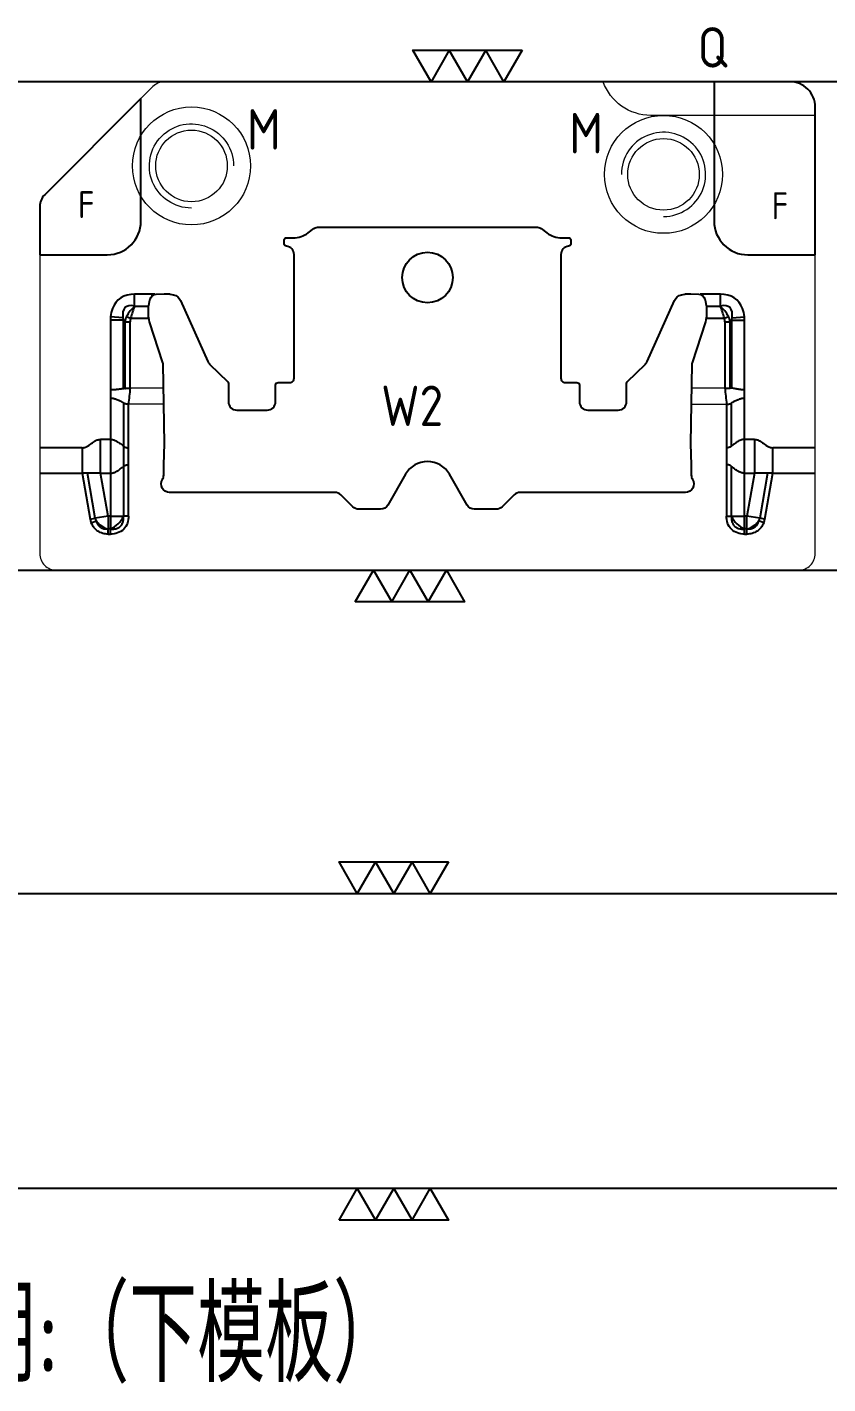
# Model space of a CAD drawing. Header units: millimetres. Extents: x 88508 to 142116, y -5268 to 20283.
# Drawn here: x 102758.4 to 102853.4, y 1763.9 to 1924.9 of the extents above; entities that cross this region are included whole.
import ezdxf
from ezdxf.enums import TextEntityAlignment as Align

# ---------------------------------------------------------------- set-up
doc = ezdxf.new("R2010")
doc.units = ezdxf.units.MM
doc.linetypes.add('$TD_AUDIT_GENERATED_(575F8F)', pattern=[0])
doc.linetypes.add('HIDDEN', pattern=[0])
for name, color, linetype in [('DIE_P', 2, 'Continuous'), ('DIE_P_O', 1, '$TD_AUDIT_GENERATED_(575F8F)'), ('DIM', 4, 'Continuous'), ('PRESS', 3, 'Continuous'), ('TEXT', 4, 'Continuous')]:
    doc.layers.add(name, color=color, linetype=linetype)
doc.styles.add('gbenor', font='gbenor.shx', dxfattribs={"bigfont": 'gbcbig.shx'})
doc.styles.get("Standard").update_dxf_attribs({"font": 'txt.shx', "width": 0.85, "bigfont": 'ctxt.shx'})
doc.dimstyles.new('T-2-WX', dxfattribs={"dimtxt": 2, "dimasz": 2, "dimexe": 0.5, "dimexo": 0.5, "dimgap": 0.5, "dimtad": 1, "dimtxsty": 'Standard', "dimblk": 'OPEN30', "dimcen": 0, "dimazin": 3, "dimtfac": 1, "dimtmove": 0, "dimatfit": 3, "dimldrblk": 'OPEN30', "dimlwd": -1, "dimlwe": -1})

# ---------------------------------------------------------------- blocks, each defined once
blk = doc.blocks.new('*D9853')
at = {"layer": 'Defpoints', "color": 0}
for p in [(102653.87, 1918.46), (102949.87, 1860.46), (102954.87, 1860.46)]:
    blk.add_point(p, dxfattribs=at)
at = {"layer": 'DIM', "color": 0}
blk.add_line((102950.37, 1860.46), (102958.12, 1860.46), dxfattribs=at)
at = {"layer": 'DIM', "color": 0, "insert": (102956.74, 1861.96), "char_height": 2, "attachment_point": 5}
blk.add_mtext('58', dxfattribs=at)
blk = doc.blocks.new('_Open30')
blk = doc.blocks.new('*D9856')
at = {"layer": 'Defpoints', "color": 0}
for p in [(102653.87, 1918.46), (102949.87, 1860.46), (102949.87, 1855.46)]:
    blk.add_point(p, dxfattribs=at)
at = {"layer": 'DIM', "color": 0}
blk.add_line((102949.87, 1859.96), (102949.87, 1850.59), dxfattribs=at)
at = {"layer": 'DIM', "color": 0, "insert": (102948.37, 1852.78), "char_height": 2, "attachment_point": 5, "rotation": 90}
blk.add_mtext('296', dxfattribs=at)

msp = doc.modelspace()

# ---------------------------------------------------------------- linework, layer by layer
at = {"layer": 'DIE_P', "linetype": 'Continuous', "lineweight": 25}
for p, q in [((102772.867, 1893.24), (102771.104, 1893.24)), ((102771.104, 1891.826), (102771.104, 1893.24)), ((102772.867, 1893.24), (102771.104, 1893.24)), ((102771.104, 1891.826), (102771.104, 1893.24)), ((102773.196, 1893.24), (102772.867, 1893.24)), ((102773.196, 1893.24), (102772.867, 1893.24)), ((102773.196, 1893.038), (102773.196, 1893.24)), ((102773.196, 1893.038), (102773.196, 1893.24)), ((102838.867, 1893.24), (102838.538, 1893.24)), ((102838.538, 1893.038), (102838.538, 1893.24)), ((102838.867, 1893.24), (102838.538, 1893.24)), ((102838.538, 1893.038), (102838.538, 1893.24)), ((102840.629, 1893.24), (102838.867, 1893.24)), ((102840.629, 1893.24), (102838.867, 1893.24)), ((102840.629, 1891.826), (102840.629, 1893.24)), ((102840.629, 1891.826), (102840.629, 1893.24)), ((102771.104, 1891.826), (102772.79, 1891.826)), ((102771.13, 1891.795), (102771.104, 1891.826)), ((102771.104, 1891.826), (102772.79, 1891.826)), ((102771.13, 1891.795), (102771.104, 1891.826)), ((102772.786, 1891.795), (102771.13, 1891.795)), ((102772.786, 1891.795), (102771.13, 1891.795)), ((102838.944, 1891.826), (102840.629, 1891.826)), ((102838.944, 1891.826), (102840.629, 1891.826)), ((102840.604, 1891.795), (102838.947, 1891.795)), ((102840.604, 1891.795), (102838.947, 1891.795)), ((102840.629, 1891.826), (102840.604, 1891.795)), ((102840.629, 1891.826), (102840.604, 1891.795)), ((102768.256, 1890.154), (102768.256, 1881.873)), ((102769.788, 1890.154), (102768.256, 1890.154)), ((102768.256, 1890.154), (102768.256, 1881.873)), ((102769.788, 1890.154), (102768.256, 1890.154)), ((102769.738, 1890.416), (102768.272, 1890.54)), ((102769.738, 1890.416), (102768.272, 1890.54)), ((102769.788, 1882.017), (102769.788, 1890.154)), ((102769.788, 1890.154), (102769.957, 1889.952)), ((102769.788, 1882.017), (102769.788, 1890.154)), ((102769.788, 1890.154), (102769.957, 1889.952)), ((102769.957, 1889.952), (102769.957, 1882.045)), ((102769.957, 1889.952), (102770.57, 1889.952)), ((102769.957, 1889.952), (102769.957, 1882.045)), ((102769.957, 1889.952), (102770.57, 1889.952)), ((102770.16, 1890.577), (102770.647, 1890.381)), ((102770.16, 1890.577), (102770.647, 1890.381)), ((102770.57, 1882.085), (102770.57, 1889.952)), ((102770.57, 1882.085), (102770.57, 1889.952)), ((102770.647, 1890.381), (102772.794, 1890.381)), ((102770.647, 1890.381), (102772.794, 1890.381)), ((102838.94, 1890.381), (102841.087, 1890.381)), ((102838.94, 1890.381), (102841.087, 1890.381)), ((102841.087, 1890.381), (102841.573, 1890.577)), ((102841.087, 1890.381), (102841.573, 1890.577)), ((102841.163, 1889.952), (102841.776, 1889.952)), ((102841.163, 1889.952), (102841.163, 1882.085)), ((102841.163, 1889.952), (102841.776, 1889.952)), ((102841.163, 1889.952), (102841.163, 1882.085)), ((102841.776, 1889.952), (102841.945, 1890.154)), ((102841.776, 1889.952), (102841.945, 1890.154)), ((102841.776, 1882.085), (102841.776, 1889.952)), ((102841.776, 1882.085), (102841.776, 1889.952)), ((102841.945, 1890.154), (102843.478, 1890.154)), ((102841.945, 1890.154), (102841.945, 1882.075)), ((102841.945, 1890.154), (102843.478, 1890.154)), ((102841.945, 1890.154), (102841.945, 1882.075)), ((102841.995, 1890.416), (102843.462, 1890.54)), ((102841.995, 1890.416), (102843.462, 1890.54)), ((102843.478, 1881.873), (102843.478, 1890.154)), ((102843.478, 1881.873), (102843.478, 1890.154)), ((102768.256, 1881.873), (102768.256, 1880.873)), ((102768.256, 1881.873), (102768.256, 1880.873)), ((102769.957, 1882.045), (102769.788, 1882.017)), ((102769.957, 1882.045), (102769.788, 1882.017)), ((102841.945, 1882.075), (102841.776, 1882.085)), ((102841.945, 1882.075), (102841.776, 1882.085)), ((102843.478, 1880.873), (102843.478, 1881.873)), ((102843.478, 1880.873), (102843.478, 1881.873)), ((102768.256, 1880.873), (102768.256, 1876.001)), ((102768.256, 1880.873), (102768.256, 1876.001)), ((102769.788, 1880.327), (102769.788, 1875.216)), ((102769.788, 1880.327), (102769.788, 1875.216)), ((102770.401, 1875.001), (102770.401, 1880.173)), ((102770.401, 1875.001), (102770.401, 1880.173)), ((102841.333, 1880.173), (102841.333, 1875.001)), ((102841.333, 1880.173), (102841.333, 1875.001)), ((102841.946, 1875.216), (102841.946, 1880.327)), ((102841.946, 1875.216), (102841.946, 1880.327)), ((102843.478, 1876.001), (102843.478, 1880.873)), ((102843.478, 1876.001), (102843.478, 1880.873)), ((102764.887, 1875.001), (102759.867, 1875.001)), ((102764.887, 1875.001), (102760.867, 1875.001)), ((102767.065, 1871.991), (102767.065, 1876.001)), ((102768.256, 1876.001), (102767.065, 1876.001)), ((102767.065, 1871.991), (102767.065, 1876.001)), ((102768.256, 1876.001), (102767.065, 1876.001)), ((102768.256, 1876.001), (102768.256, 1871.991)), ((102768.256, 1876.001), (102768.256, 1871.991)), ((102769.788, 1875.216), (102769.788, 1872.776)), ((102769.788, 1875.216), (102769.788, 1872.776)), ((102770.401, 1872.991), (102770.401, 1875.001)), ((102770.401, 1872.991), (102770.401, 1875.001)), ((102841.333, 1875.001), (102841.333, 1872.991)), ((102841.333, 1875.001), (102841.333, 1872.991)), ((102844.668, 1876.001), (102843.478, 1876.001)), ((102843.478, 1871.991), (102843.478, 1876.001)), ((102844.668, 1876.001), (102843.478, 1876.001)), ((102843.478, 1871.991), (102843.478, 1876.001)), ((102844.668, 1876.001), (102844.668, 1871.991)), ((102844.668, 1876.001), (102844.668, 1871.991)), ((102851.867, 1875.001), (102846.846, 1875.001)), ((102759.867, 1871.991), (102764.887, 1871.991)), ((102760.867, 1871.991), (102764.887, 1871.991)), ((102764.887, 1871.991), (102765.85, 1866.53)), ((102764.887, 1871.991), (102765.85, 1866.53)), ((102766.454, 1866.636), (102765.512, 1871.979)), ((102766.454, 1866.636), (102765.512, 1871.979)), ((102767.962, 1866.902), (102767.065, 1871.991)), ((102767.065, 1871.991), (102768.256, 1871.991)), ((102767.962, 1866.902), (102767.065, 1871.991)), ((102767.065, 1871.991), (102768.256, 1871.991)), ((102768.256, 1871.991), (102768.256, 1866.902)), ((102768.256, 1871.991), (102768.256, 1866.902)), ((102769.788, 1872.776), (102769.788, 1866.902)), ((102769.788, 1872.776), (102769.788, 1866.902)), ((102770.401, 1866.902), (102770.401, 1872.991)), ((102770.401, 1866.902), (102770.401, 1872.991)), ((102841.333, 1872.991), (102841.333, 1866.902)), ((102841.333, 1872.991), (102841.333, 1866.902)), ((102841.946, 1866.902), (102841.946, 1872.776)), ((102841.946, 1866.902), (102841.946, 1872.776)), ((102843.478, 1871.991), (102844.668, 1871.991)), ((102843.478, 1866.902), (102843.478, 1871.991)), ((102843.478, 1871.991), (102844.668, 1871.991)), ((102843.478, 1866.902), (102843.478, 1871.991)), ((102844.668, 1871.991), (102843.771, 1866.902)), ((102844.668, 1871.991), (102843.771, 1866.902)), ((102846.222, 1871.979), (102845.28, 1866.636)), ((102846.222, 1871.979), (102845.28, 1866.636)), ((102845.883, 1866.53), (102846.846, 1871.991)), ((102845.883, 1866.53), (102846.846, 1871.991)), ((102846.846, 1871.991), (102851.867, 1871.991)), ((102765.85, 1866.53), (102766.454, 1866.636)), ((102765.85, 1866.53), (102766.454, 1866.636)), ((102767.962, 1866.902), (102766.454, 1866.636)), ((102767.962, 1866.902), (102766.454, 1866.636)), ((102768.256, 1866.902), (102767.962, 1866.902)), ((102767.962, 1866.902), (102767.962, 1865.37)), ((102768.256, 1866.902), (102767.962, 1866.902)), ((102767.962, 1866.902), (102767.962, 1865.37)), ((102768.256, 1866.902), (102769.788, 1866.902)), ((102768.256, 1866.902), (102768.256, 1865.37)), ((102768.256, 1866.902), (102769.788, 1866.902)), ((102768.256, 1866.902), (102768.256, 1865.37)), ((102770.401, 1866.902), (102769.788, 1866.902)), ((102770.401, 1866.902), (102769.788, 1866.902)), ((102770.401, 1866.902), (102769.788, 1866.902)), ((102770.401, 1866.902), (102769.788, 1866.902)), ((102770.401, 1866.902), (102770.401, 1866.902)), ((102770.401, 1866.902), (102770.401, 1866.902)), ((102841.333, 1866.902), (102841.946, 1866.902)), ((102841.333, 1866.902), (102841.333, 1866.902)), ((102841.333, 1866.902), (102841.946, 1866.902)), ((102841.333, 1866.902), (102841.946, 1866.902)), ((102841.333, 1866.902), (102841.333, 1866.902)), ((102841.333, 1866.902), (102841.946, 1866.902)), ((102841.946, 1866.902), (102843.478, 1866.902)), ((102841.946, 1866.902), (102843.478, 1866.902)), ((102843.771, 1866.902), (102843.478, 1866.902)), ((102843.478, 1865.37), (102843.478, 1866.902)), ((102843.771, 1866.902), (102843.478, 1866.902)), ((102843.478, 1865.37), (102843.478, 1866.902)), ((102845.28, 1866.636), (102843.771, 1866.902)), ((102843.771, 1865.37), (102843.771, 1866.902)), ((102845.28, 1866.636), (102843.771, 1866.902)), ((102843.771, 1865.37), (102843.771, 1866.902)), ((102845.883, 1866.53), (102845.28, 1866.636)), ((102845.883, 1866.53), (102845.28, 1866.636)), ((102765.978, 1866.089), (102766.545, 1866.321)), ((102765.978, 1866.089), (102766.545, 1866.321)), ((102768.256, 1865.37), (102767.962, 1865.37)), ((102767.962, 1864.757), (102767.962, 1865.37)), ((102767.962, 1864.757), (102767.962, 1865.37)), ((102768.256, 1865.37), (102767.962, 1865.37)), ((102767.962, 1864.757), (102767.962, 1865.37)), ((102767.962, 1864.757), (102767.962, 1865.37)), ((102768.256, 1864.757), (102768.256, 1865.37)), ((102768.256, 1864.757), (102768.256, 1865.37)), ((102768.256, 1864.757), (102768.256, 1865.37)), ((102768.256, 1864.757), (102768.256, 1865.37)), ((102843.477, 1864.757), (102843.477, 1865.37)), ((102843.477, 1864.757), (102843.477, 1865.37)), ((102843.771, 1865.37), (102843.478, 1865.37)), ((102843.478, 1864.757), (102843.478, 1865.37)), ((102843.478, 1864.757), (102843.478, 1865.37)), ((102843.771, 1865.37), (102843.478, 1865.37)), ((102843.771, 1864.757), (102843.771, 1865.37)), ((102843.771, 1864.757), (102843.771, 1865.37)), ((102843.772, 1864.757), (102843.772, 1865.37)), ((102843.772, 1864.757), (102843.772, 1865.37)), ((102845.756, 1866.089), (102845.189, 1866.321)), ((102845.756, 1866.089), (102845.189, 1866.321)), ((102767.962, 1864.757), (102768.256, 1864.757)), ((102767.962, 1864.757), (102768.256, 1864.757)), ((102768.256, 1864.757), (102768.256, 1864.757)), ((102768.256, 1864.757), (102768.256, 1864.757)), ((102843.477, 1864.757), (102843.478, 1864.757)), ((102843.477, 1864.757), (102843.478, 1864.757)), ((102843.478, 1864.757), (102843.771, 1864.757)), ((102843.478, 1864.757), (102843.771, 1864.757))]:
    msp.add_line(p, q, dxfattribs=at)
at = {"layer": 'DIE_P', "color": 1, "linetype": 'Continuous', "lineweight": 18, "ltscale": 10}
msp.add_lwpolyline([(102759.867, 1903.633), (102759.867, 1862.461, 0.4142136), (102761.867, 1860.461), (102849.867, 1860.461, 0.4142136), (102851.867, 1862.461), (102851.867, 1915.461, 0.4142136), (102848.867, 1918.461), (102774.695, 1918.461, 0.1989124), (102773.281, 1917.875), (102760.452, 1905.047, 0.1989124)], format="xyb", close=True, dxfattribs=at)
at = {"layer": 'DIE_P', "color": 7, "lineweight": 18}
msp.add_lwpolyline([(102826.709, 1918.461), (102848.867, 1918.461, -0.4142136), (102851.867, 1915.461), (102851.867, 1914.458), (102832.367, 1914.458, -0.318007)], format="xyb", close=True, dxfattribs=at)
at = {"layer": 'DIE_P', "color": 94, "linetype": 'Continuous'}
for points in [[(102851.867, 1897.91), (102851.867, 1915.461, 0.4142136), (102848.867, 1918.461), (102839.867, 1918.461), (102839.867, 1901.91, 0.4142136), (102843.867, 1897.91), (102851.867, 1897.91)], [(102759.867, 1897.91), (102767.867, 1897.91, 0.4142135), (102771.867, 1901.91), (102771.867, 1916.461), (102760.452, 1905.047, 0.1989124), (102759.867, 1903.633), (102759.867, 1897.91)]]:
    msp.add_lwpolyline(points, format="xyb", dxfattribs=at)
at = {"layer": 'DIE_P', "lineweight": 18}
for points in [[(102777.867, 1903.461, -2.4142136), (102782.867, 1908.461)], [(102833.867, 1902.461, 2.4142136), (102828.867, 1907.461)]]:
    msp.add_lwpolyline(points, format="xyb", dxfattribs=at)
at = {"layer": 'DIE_P', "color": 1}
msp.add_lwpolyline([(102824.897, 1879.471), (102828.485, 1879.471, 0.4142136), (102829.485, 1880.471), (102829.485, 1882.638, -0.2021422), (102829.576, 1882.852), (102831.714, 1884.938, 0.0944881), (102831.929, 1885.246), (102835.169, 1892.484, -0.234761), (102835.994, 1893.163), (102836.393, 1893.255, -0.0479446), (102836.583, 1893.28), (102837.006, 1893.295, -0.0220851), (102837.094, 1893.294), (102838.042, 1893.245, -0.3146638), (102838.765, 1892.681, -0.0658431), (102838.972, 1891.457, -0.0208931), (102838.983, 1890.825, -0.0728044), (102838.837, 1889.969), (102837.255, 1885.095, 0.07437), (102837.231, 1884.949), (102837.07, 1875.513, 0.0139664), (102837.071, 1875.457), (102837.167, 1872.991), (102837.167, 1871.765, 0.1395991), (102837.317, 1871.238, -0.5878017), (102836.467, 1869.711), (102816.858, 1869.711, 0.1989124), (102816.151, 1869.418), (102814.737, 1868.004, -0.1989124), (102814.03, 1867.711), (102811.444, 1867.711, -0.2679492), (102810.578, 1868.211), (102808.465, 1871.872, 0.5773503), (102803.269, 1871.872), (102801.155, 1868.211, -0.2679492), (102800.289, 1867.711), (102797.704, 1867.711, -0.1989124), (102796.996, 1868.004), (102795.582, 1869.418, 0.1989124), (102794.875, 1869.711), (102775.267, 1869.711, -0.5878017), (102774.417, 1871.238, 0.1395991), (102774.567, 1871.765), (102774.567, 1872.991), (102774.663, 1875.457, 0.0139664), (102774.663, 1875.513), (102774.503, 1884.949, 0.07437), (102774.478, 1885.095), (102772.896, 1889.969, -0.0728044), (102772.75, 1890.825, -0.0208931), (102772.762, 1891.457, -0.0658431), (102772.969, 1892.681, -0.3146638), (102773.691, 1893.245), (102774.639, 1893.294, -0.0220851), (102774.727, 1893.295), (102775.151, 1893.28, -0.0479446), (102775.34, 1893.255), (102775.739, 1893.163, -0.234761), (102776.564, 1892.484), (102779.805, 1885.246, 0.0944881), (102780.019, 1884.938), (102782.158, 1882.852, -0.2021422), (102782.248, 1882.638), (102782.248, 1880.471, 0.4142136), (102783.248, 1879.471), (102786.836, 1879.471, 0.4142136), (102787.836, 1880.471), (102787.836, 1882.453, -0.4154048), (102788.137, 1882.753), (102789.529, 1882.747, 0.4154048), (102790.031, 1883.247), (102790.031, 1897.933, 0.3862733), (102789.127, 1898.928, -0.3862733), (102788.856, 1899.226), (102788.856, 1899.633, -0.4146128), (102789.156, 1899.933), (102789.931, 1899.931, 0.1602172), (102791.713, 1900.515), (102792.396, 1901.017, -0.1598678), (102792.988, 1901.211), (102818.745, 1901.211, -0.1598678), (102819.338, 1901.017), (102820.021, 1900.515, 0.1602172), (102821.802, 1899.931), (102822.577, 1899.933, -0.4146128), (102822.878, 1899.633), (102822.878, 1899.226, -0.3862733), (102822.607, 1898.928, 0.3862733), (102821.703, 1897.933), (102821.703, 1883.247, 0.4154048), (102822.205, 1882.747), (102823.596, 1882.753, -0.4154048), (102823.897, 1882.453), (102823.897, 1880.471, 0.4142136)], format="xyb", close=True, dxfattribs=at)
at = {"layer": 'DIE_P', "linetype": 'Continuous', "lineweight": 25, "flags": 128}
for points in [[(102767.962, 1865.37), (102767.962, 1865.37), (102767.962, 1865.37), (102767.962, 1865.37), (102767.962, 1865.37), (102767.962, 1865.37), (102767.962, 1865.37), (102767.962, 1865.37), (102767.962, 1865.37)], [(102767.962, 1865.37), (102767.962, 1865.37), (102767.962, 1865.37), (102767.962, 1865.37), (102767.962, 1865.37), (102767.962, 1865.37), (102767.962, 1865.37), (102767.962, 1865.37), (102767.962, 1865.37)], [(102843.772, 1865.37), (102843.771, 1865.37), (102843.771, 1865.37), (102843.771, 1865.37), (102843.771, 1865.37), (102843.771, 1865.37), (102843.771, 1865.37), (102843.771, 1865.37), (102843.771, 1865.37)], [(102843.772, 1865.37), (102843.771, 1865.37), (102843.771, 1865.37), (102843.771, 1865.37), (102843.771, 1865.37), (102843.771, 1865.37), (102843.771, 1865.37), (102843.771, 1865.37), (102843.771, 1865.37)], [(102767.962, 1864.757), (102767.962, 1864.757), (102767.962, 1864.757), (102767.962, 1864.757), (102767.962, 1864.757), (102767.962, 1864.757), (102767.962, 1864.757), (102767.962, 1864.757), (102767.962, 1864.757)], [(102767.962, 1864.757), (102767.962, 1864.757), (102767.962, 1864.757), (102767.962, 1864.757), (102767.962, 1864.757), (102767.962, 1864.757), (102767.962, 1864.757), (102767.962, 1864.757), (102767.962, 1864.757)], [(102843.771, 1864.757), (102843.771, 1864.757), (102843.771, 1864.757), (102843.771, 1864.757), (102843.771, 1864.757), (102843.771, 1864.757), (102843.772, 1864.757), (102843.772, 1864.757), (102843.772, 1864.757)], [(102843.771, 1864.757), (102843.771, 1864.757), (102843.771, 1864.757), (102843.771, 1864.757), (102843.771, 1864.757), (102843.771, 1864.757), (102843.772, 1864.757), (102843.772, 1864.757), (102843.772, 1864.757)]]:
    msp.add_lwpolyline(points, dxfattribs=at)
at = {"layer": 'DIE_P', "color": 4}
for points in [[(102808.362, 1825.835), (102806.197, 1822.085), (102804.032, 1825.835), (102801.867, 1822.085), (102799.702, 1825.835), (102797.537, 1822.085), (102795.372, 1825.835), (102808.362, 1825.835)], [(102795.372, 1783.335), (102797.537, 1787.085), (102799.702, 1783.335), (102801.867, 1787.085), (102804.032, 1783.335), (102806.197, 1787.085), (102808.362, 1783.335), (102795.372, 1783.335)]]:
    msp.add_lwpolyline(points, close=True, dxfattribs=at)
at = {"layer": 'DIE_P', "linetype": 'Continuous', "lineweight": 18, "ltscale": 10}
for centre in [(102777.867, 1908.461), (102833.867, 1907.461)]:
    msp.add_circle(centre, 7, dxfattribs=at)
at = {"layer": 'DIE_P', "lineweight": 18}
for centre in [(102777.867, 1908.461), (102833.867, 1907.461)]:
    msp.add_circle(centre, 4.25, dxfattribs=at)
at = {"layer": 'DIE_P', "linetype": 'Continuous', "lineweight": 25}
for centre, radius, start, end in [((102767.962, 1866.902), 1.532, 190, 202.29086), ((102767.962, 1866.902), 1.532, 190, 202.29086), ((102767.092, 1868.066), 2.936, 293.35432, 336.64568), ((102767.092, 1868.066), 2.936, 293.35432, 336.64568), ((102844.641, 1868.066), 2.936, 203.35432, 246.64568), ((102844.641, 1868.066), 2.936, 203.35432, 246.64568), ((102843.771, 1866.902), 1.532, 337.70914, 350), ((102843.771, 1866.902), 1.532, 337.70914, 350), ((102767.962, 1866.902), 2.145, 190, 202.29086), ((102767.962, 1866.902), 2.145, 190, 202.29086), ((102768.718, 1868.028), 2.764, 218.1539, 254.12122), ((102768.718, 1868.028), 2.764, 218.1539, 254.12122), ((102843.015, 1868.028), 2.764, 285.87878, 321.8461), ((102843.015, 1868.028), 2.764, 285.87878, 321.8461), ((102843.771, 1866.902), 2.145, 337.70914, 350), ((102843.771, 1866.902), 2.145, 337.70914, 350)]:
    msp.add_arc(centre, radius, start, end, dxfattribs=at)
for centre, major_axis, ratio, start_param, end_param in [((102773.478, 1887.583), (-4.228, 5.039), 0.6081204, 5.8113526, 6.6074799), ((102773.478, 1887.583), (-4.228, 5.039), 0.6081204, 5.8113526, 6.6074799), ((102773.92, 1887.441), (-1.428, 5.712), 0.6963155, 6.0299716, 6.1108729), ((102773.92, 1887.441), (-1.428, 5.712), 0.6963155, 6.0299716, 6.1108729), ((102837.813, 1887.441), (-1.428, -5.712), 0.6963155, 3.313905, 3.3948064), ((102837.813, 1887.441), (-1.428, -5.712), 0.6963155, 3.313905, 3.3948064), ((102838.256, 1887.583), (4.228, 5.039), 0.6081204, 5.9588907, 6.755018), ((102838.256, 1887.583), (4.228, 5.039), 0.6081204, 5.9588907, 6.755018), ((102773.478, 1887.583), (-4.228, 5.039), 0.6081204, 0.3242946, 0.5489452), ((102773.478, 1887.583), (-4.228, 5.039), 0.6081204, 0.3242946, 0.5489452), ((102773.478, 1887.583), (-3.446, 4.107), 0.3730366, 5.8113526, 6.8321306), ((102773.478, 1887.583), (-3.446, 4.107), 0.3730366, 5.8113526, 6.8321306), ((102771.13, 1890.381), (1.124, 1.742), 0.4511378, 0.960352, 1.7457502), ((102771.13, 1890.381), (1.124, 1.742), 0.4511378, 0.960352, 1.7457502), ((102771.13, 1890.381), (0.51, 1.997), 0.22754, 0.8435026, 1.6289008), ((102771.13, 1890.381), (0.51, 1.997), 0.22754, 0.8435026, 1.6289008), ((102840.604, 1890.381), (-1.124, 1.742), 0.4511378, 4.5374351, 5.3228333), ((102840.604, 1890.381), (-0.51, 1.997), 0.22754, 4.6542846, 5.4396827), ((102840.604, 1890.381), (-1.124, 1.742), 0.4511378, 4.5374351, 5.3228333), ((102840.604, 1890.381), (-0.51, 1.997), 0.22754, 4.6542846, 5.4396827), ((102838.256, 1887.583), (3.446, 4.107), 0.3730366, 5.7342401, 6.755018), ((102838.256, 1887.583), (3.446, 4.107), 0.3730366, 5.7342401, 6.755018), ((102838.256, 1887.583), (4.228, 5.039), 0.6081204, 5.7342401, 5.9588907), ((102838.256, 1887.583), (4.228, 5.039), 0.6081204, 5.7342401, 5.9588907), ((102773.478, 1887.583), (-4.228, 5.039), 0.6081204, 0.5489452, 0.627131), ((102773.478, 1887.583), (-4.228, 5.039), 0.6081204, 0.5489452, 0.627131), ((102773.478, 1887.583), (-3.446, 4.107), 0.3730366, 0.5489452, 0.627131), ((102773.478, 1887.583), (-3.446, 4.107), 0.3730366, 0.5489452, 0.627131), ((102772.137, 1889.181), (-1.581, 1.884), 0.8130776, 0.3135655, 0.627131), ((102772.137, 1889.181), (-1.581, 1.884), 0.8130776, 0.3135655, 0.627131), ((102772.137, 1889.181), (-1.268, 1.512), 0.6081204, 0.3135655, 0.627131), ((102772.137, 1889.181), (-1.268, 1.512), 0.6081204, 0.3135655, 0.627131), ((102839.597, 1889.181), (1.268, 1.512), 0.6081204, 5.6560543, 5.9696198), ((102839.597, 1889.181), (1.268, 1.512), 0.6081204, 5.6560543, 5.9696198), ((102839.597, 1889.181), (1.581, 1.884), 0.8130776, 5.6560543, 5.9696198), ((102839.597, 1889.181), (1.581, 1.884), 0.8130776, 5.6560543, 5.9696198), ((102838.256, 1887.583), (3.446, 4.107), 0.3730366, 5.6560543, 5.7342401), ((102838.256, 1887.583), (3.446, 4.107), 0.3730366, 5.6560543, 5.7342401), ((102838.256, 1887.583), (4.228, 5.039), 0.6081204, 5.6560543, 5.7342401), ((102838.256, 1887.583), (4.228, 5.039), 0.6081204, 5.6560543, 5.7342401)]:
    msp.add_ellipse(centre, major_axis=major_axis, ratio=ratio, start_param=start_param, end_param=end_param, dxfattribs=at)
for points, knots in [([(102769.788, 1882.017), (102769.757, 1882.012), (102769.694, 1882.001), (102769.59, 1881.985), (102769.479, 1881.969), (102769.36, 1881.953), (102769.234, 1881.937), (102769.103, 1881.922), (102768.967, 1881.908), (102768.828, 1881.896), (102768.686, 1881.886), (102768.542, 1881.879), (102768.399, 1881.874), (102768.303, 1881.873), (102768.256, 1881.873)], [0, 0, 0, 0, 0.0813341, 0.1637988, 0.2471599, 0.3311828, 0.4156343, 0.500283, 0.5849014, 0.6692666, 0.7531623, 0.8363801, 0.9187214, 1, 1, 1, 1]), ([(102769.788, 1882.017), (102769.757, 1882.012), (102769.694, 1882.001), (102769.59, 1881.985), (102769.479, 1881.969), (102769.36, 1881.953), (102769.234, 1881.937), (102769.103, 1881.922), (102768.967, 1881.908), (102768.828, 1881.896), (102768.686, 1881.886), (102768.542, 1881.879), (102768.399, 1881.874), (102768.303, 1881.873), (102768.256, 1881.873)], [0, 0, 0, 0, 0.0813341, 0.1637988, 0.2471599, 0.3311828, 0.4156343, 0.500283, 0.5849014, 0.6692666, 0.7531623, 0.8363801, 0.9187214, 1, 1, 1, 1]), ([(102769.957, 1882.045), (102769.977, 1882.048), (102770.016, 1882.055), (102770.084, 1882.063), (102770.157, 1882.07), (102770.234, 1882.075), (102770.315, 1882.08), (102770.399, 1882.083), (102770.484, 1882.085), (102770.542, 1882.085), (102770.57, 1882.085)], [0, 0, 0, 0, 0.1276097, 0.2544259, 0.3804722, 0.5057721, 0.6303501, 0.7542306, 0.8774388, 1, 1, 1, 1]), ([(102769.957, 1882.045), (102769.977, 1882.048), (102770.016, 1882.055), (102770.084, 1882.063), (102770.157, 1882.07), (102770.234, 1882.075), (102770.315, 1882.08), (102770.399, 1882.083), (102770.484, 1882.085), (102770.542, 1882.085), (102770.57, 1882.085)], [0, 0, 0, 0, 0.1276097, 0.2544259, 0.3804722, 0.5057721, 0.6303501, 0.7542306, 0.8774388, 1, 1, 1, 1]), ([(102841.163, 1882.085), (102841.28, 1882.085), (102841.396, 1882.085), (102841.607, 1882.085), (102841.701, 1882.085), (102841.776, 1882.085)], [0, 0, 0, 0, 0.5, 0.5, 1, 1, 1, 1]), ([(102841.163, 1882.085), (102841.28, 1882.085), (102841.396, 1882.085), (102841.607, 1882.085), (102841.701, 1882.085), (102841.776, 1882.085)], [0, 0, 0, 0, 0.5, 0.5, 1, 1, 1, 1]), ([(102843.478, 1881.873), (102843.434, 1881.873), (102843.345, 1881.875), (102843.213, 1881.884), (102843.081, 1881.897), (102842.949, 1881.914), (102842.82, 1881.934), (102842.694, 1881.955), (102842.57, 1881.977), (102842.452, 1881.999), (102842.338, 1882.02), (102842.23, 1882.039), (102842.128, 1882.056), (102842.032, 1882.068), (102841.974, 1882.073), (102841.945, 1882.075)], [0, 0, 0, 0, 0.0749041, 0.1506816, 0.2272698, 0.3045511, 0.3823667, 0.4605277, 0.5388264, 0.6170462, 0.6949712, 0.7723962, 0.8491368, 0.9250408, 1, 1, 1, 1]), ([(102843.478, 1881.873), (102843.434, 1881.873), (102843.345, 1881.875), (102843.213, 1881.884), (102843.081, 1881.897), (102842.949, 1881.914), (102842.82, 1881.934), (102842.694, 1881.955), (102842.57, 1881.977), (102842.452, 1881.999), (102842.338, 1882.02), (102842.23, 1882.039), (102842.128, 1882.056), (102842.032, 1882.068), (102841.974, 1882.073), (102841.945, 1882.075)], [0, 0, 0, 0, 0.0749041, 0.1506816, 0.2272698, 0.3045511, 0.3823667, 0.4605277, 0.5388264, 0.6170462, 0.6949712, 0.7723962, 0.8491368, 0.9250408, 1, 1, 1, 1]), ([(102769.788, 1880.327), (102769.764, 1880.34), (102769.714, 1880.369), (102769.629, 1880.416), (102769.53, 1880.467), (102769.402, 1880.532), (102769.271, 1880.594), (102769.086, 1880.677), (102768.91, 1880.749), (102768.714, 1880.81), (102768.564, 1880.845), (102768.413, 1880.868), (102768.308, 1880.871), (102768.256, 1880.873)], [0, 0, 0, 0, 0.0632332, 0.133321, 0.2102658, 0.2940694, 0.4185794, 0.4826754, 0.6603513, 0.7489851, 0.8288036, 0.9151757, 1, 1, 1, 1]), ([(102769.788, 1880.327), (102769.764, 1880.34), (102769.714, 1880.369), (102769.629, 1880.416), (102769.53, 1880.467), (102769.402, 1880.532), (102769.271, 1880.594), (102769.086, 1880.677), (102768.91, 1880.749), (102768.714, 1880.81), (102768.564, 1880.845), (102768.413, 1880.868), (102768.308, 1880.871), (102768.256, 1880.873)], [0, 0, 0, 0, 0.0632332, 0.133321, 0.2102658, 0.2940694, 0.4185794, 0.4826754, 0.6603513, 0.7489851, 0.8288036, 0.9151757, 1, 1, 1, 1]), ([(102770.401, 1880.173), (102770.374, 1880.173), (102770.32, 1880.174), (102770.24, 1880.18), (102770.162, 1880.191), (102770.086, 1880.205), (102770.013, 1880.224), (102769.945, 1880.246), (102769.884, 1880.271), (102769.832, 1880.298), (102769.802, 1880.317), (102769.788, 1880.326)], [0, 0, 0, 0, 0.11202386, 0.22431757, 0.33716862, 0.45086028, 0.56566959, 0.68186561, 0.79970788, 0.9006076, 1, 1, 1, 1]), ([(102770.401, 1880.173), (102770.374, 1880.173), (102770.32, 1880.174), (102770.24, 1880.18), (102770.162, 1880.191), (102770.086, 1880.205), (102770.013, 1880.224), (102769.945, 1880.246), (102769.884, 1880.271), (102769.832, 1880.298), (102769.802, 1880.317), (102769.788, 1880.326)], [0, 0, 0, 0, 0.11202386, 0.22431757, 0.33716862, 0.45086028, 0.56566959, 0.68186561, 0.79970788, 0.9006076, 1, 1, 1, 1]), ([(102841.333, 1880.173), (102841.36, 1880.173), (102841.416, 1880.174), (102841.497, 1880.181), (102841.577, 1880.191), (102841.655, 1880.207), (102841.729, 1880.226), (102841.804, 1880.252), (102841.878, 1880.284), (102841.923, 1880.313), (102841.946, 1880.327)], [0, 0, 0, 0, 0.1149556, 0.2301026, 0.3457498, 0.4622019, 0.5797576, 0.698707, 0.8485565, 1, 1, 1, 1]), ([(102841.333, 1880.173), (102841.36, 1880.173), (102841.416, 1880.174), (102841.497, 1880.181), (102841.577, 1880.191), (102841.655, 1880.207), (102841.729, 1880.226), (102841.804, 1880.252), (102841.878, 1880.284), (102841.923, 1880.313), (102841.946, 1880.327)], [0, 0, 0, 0, 0.1149556, 0.2301026, 0.3457498, 0.4622019, 0.5797576, 0.698707, 0.8485565, 1, 1, 1, 1]), ([(102843.478, 1880.873), (102843.442, 1880.872), (102843.37, 1880.871), (102843.261, 1880.859), (102843.151, 1880.841), (102843.014, 1880.809), (102842.839, 1880.753), (102842.636, 1880.673), (102842.433, 1880.581), (102842.244, 1880.489), (102842.1, 1880.413), (102842.008, 1880.363), (102841.967, 1880.339), (102841.95, 1880.33), (102841.946, 1880.327)], [0, 0, 0, 0, 0.0581256, 0.1175628, 0.1785596, 0.2413457, 0.3511731, 0.4880866, 0.6200279, 0.7557932, 0.8906465, 0.9556664, 0.987156, 1, 1, 1, 1]), ([(102843.478, 1880.873), (102843.442, 1880.872), (102843.37, 1880.871), (102843.261, 1880.859), (102843.151, 1880.841), (102843.014, 1880.809), (102842.839, 1880.753), (102842.636, 1880.673), (102842.433, 1880.581), (102842.244, 1880.489), (102842.1, 1880.413), (102842.008, 1880.363), (102841.967, 1880.339), (102841.95, 1880.33), (102841.946, 1880.327)], [0, 0, 0, 0, 0.0581256, 0.1175628, 0.1785596, 0.2413457, 0.3511731, 0.4880866, 0.6200279, 0.7557932, 0.8906465, 0.9556664, 0.987156, 1, 1, 1, 1]), ([(102764.887, 1875.001), (102764.918, 1875.002), (102764.981, 1875.004), (102765.076, 1875.018), (102765.172, 1875.039), (102765.269, 1875.07), (102765.366, 1875.109), (102765.473, 1875.161), (102765.593, 1875.231), (102765.766, 1875.344), (102765.976, 1875.501), (102766.186, 1875.658), (102766.359, 1875.772), (102766.509, 1875.859), (102766.678, 1875.935), (102766.873, 1875.991), (102767.002, 1875.998), (102767.065, 1876.001)], [0, 0, 0, 0, 0.0383239, 0.0773842, 0.1174882, 0.1589199, 0.2019372, 0.2467703, 0.3054386, 0.3721189, 0.5000979, 0.6280768, 0.6945557, 0.7534253, 0.841157, 0.9226249, 1, 1, 1, 1]), ([(102764.887, 1875.001), (102764.918, 1875.002), (102764.981, 1875.004), (102765.076, 1875.018), (102765.172, 1875.039), (102765.269, 1875.07), (102765.366, 1875.109), (102765.473, 1875.161), (102765.593, 1875.231), (102765.766, 1875.344), (102765.976, 1875.501), (102766.186, 1875.658), (102766.359, 1875.772), (102766.509, 1875.859), (102766.678, 1875.935), (102766.873, 1875.991), (102767.002, 1875.998), (102767.065, 1876.001)], [0, 0, 0, 0, 0.0383239, 0.0773842, 0.1174882, 0.1589199, 0.2019372, 0.2467703, 0.3054386, 0.3721189, 0.5000979, 0.6280768, 0.6945557, 0.7534253, 0.841157, 0.9226249, 1, 1, 1, 1]), ([(102768.256, 1876.001), (102768.283, 1876.001), (102768.338, 1876), (102768.42, 1875.991), (102768.501, 1875.978), (102768.603, 1875.954), (102768.729, 1875.912), (102768.925, 1875.824), (102769.095, 1875.723), (102769.273, 1875.604), (102769.438, 1875.49), (102769.623, 1875.351), (102769.736, 1875.258), (102769.788, 1875.216)], [0, 0, 0, 0, 0.04246638, 0.084915, 0.12752823, 0.17048631, 0.24931779, 0.33688094, 0.51316702, 0.57343102, 0.70084728, 0.86373168, 1, 1, 1, 1]), ([(102768.256, 1876.001), (102768.283, 1876.001), (102768.338, 1876), (102768.42, 1875.991), (102768.501, 1875.978), (102768.603, 1875.954), (102768.729, 1875.912), (102768.925, 1875.824), (102769.095, 1875.723), (102769.273, 1875.604), (102769.438, 1875.49), (102769.623, 1875.351), (102769.736, 1875.258), (102769.788, 1875.216)], [0, 0, 0, 0, 0.04246638, 0.084915, 0.12752823, 0.17048631, 0.24931779, 0.33688094, 0.51316702, 0.57343102, 0.70084728, 0.86373168, 1, 1, 1, 1]), ([(102769.788, 1875.216), (102769.8, 1875.205), (102769.823, 1875.183), (102769.881, 1875.138), (102769.967, 1875.087), (102770.094, 1875.039), (102770.24, 1875.007), (102770.347, 1875.003), (102770.4, 1875.001)], [0, 0, 0, 0, 0.0856659, 0.1703467, 0.3734482, 0.5686056, 0.7825084, 1, 1, 1, 1]), ([(102769.788, 1875.216), (102769.8, 1875.205), (102769.823, 1875.183), (102769.881, 1875.138), (102769.967, 1875.087), (102770.094, 1875.039), (102770.24, 1875.007), (102770.347, 1875.003), (102770.4, 1875.001)], [0, 0, 0, 0, 0.0856659, 0.1703467, 0.3734482, 0.5686056, 0.7825084, 1, 1, 1, 1]), ([(102841.946, 1875.216), (102841.932, 1875.204), (102841.906, 1875.179), (102841.862, 1875.146), (102841.799, 1875.106), (102841.711, 1875.064), (102841.593, 1875.028), (102841.466, 1875.005), (102841.377, 1875.003), (102841.333, 1875.001)], [0, 0, 0, 0, 0.09527871, 0.18867951, 0.2803959, 0.46280137, 0.64210835, 0.82045154, 1, 1, 1, 1]), ([(102841.946, 1875.216), (102841.932, 1875.204), (102841.906, 1875.179), (102841.862, 1875.146), (102841.799, 1875.106), (102841.711, 1875.064), (102841.593, 1875.028), (102841.466, 1875.005), (102841.377, 1875.003), (102841.333, 1875.001)], [0, 0, 0, 0, 0.09527871, 0.18867951, 0.2803959, 0.46280137, 0.64210835, 0.82045154, 1, 1, 1, 1]), ([(102843.478, 1876.001), (102843.451, 1876.001), (102843.398, 1876), (102843.319, 1875.992), (102843.231, 1875.978), (102843.133, 1875.954), (102842.99, 1875.907), (102842.817, 1875.827), (102842.619, 1875.71), (102842.426, 1875.582), (102842.243, 1875.45), (102842.105, 1875.345), (102842.008, 1875.268), (102841.966, 1875.233), (102841.946, 1875.216)], [0, 0, 0, 0, 0.04110726, 0.0819871, 0.12280399, 0.18019902, 0.24040038, 0.36012029, 0.48561624, 0.61729681, 0.75296402, 0.88796232, 0.94414157, 1, 1, 1, 1]), ([(102843.478, 1876.001), (102843.451, 1876.001), (102843.398, 1876), (102843.319, 1875.992), (102843.231, 1875.978), (102843.133, 1875.954), (102842.99, 1875.907), (102842.817, 1875.827), (102842.619, 1875.71), (102842.426, 1875.582), (102842.243, 1875.45), (102842.105, 1875.345), (102842.008, 1875.268), (102841.966, 1875.233), (102841.946, 1875.216)], [0, 0, 0, 0, 0.04110726, 0.0819871, 0.12280399, 0.18019902, 0.24040038, 0.36012029, 0.48561624, 0.61729681, 0.75296402, 0.88796232, 0.94414157, 1, 1, 1, 1]), ([(102844.668, 1876.001), (102844.7, 1876), (102844.763, 1875.999), (102844.857, 1875.985), (102844.953, 1875.963), (102845.05, 1875.933), (102845.148, 1875.893), (102845.255, 1875.841), (102845.375, 1875.772), (102845.547, 1875.658), (102845.757, 1875.501), (102845.968, 1875.344), (102846.14, 1875.231), (102846.29, 1875.144), (102846.46, 1875.068), (102846.654, 1875.012), (102846.783, 1875.005), (102846.846, 1875.001)], [0, 0, 0, 0, 0.0383239, 0.0773842, 0.1174882, 0.1589199, 0.2019372, 0.2467703, 0.3054386, 0.3721189, 0.5000979, 0.6280768, 0.6945557, 0.7534253, 0.841157, 0.9226249, 1, 1, 1, 1]), ([(102844.668, 1876.001), (102844.7, 1876), (102844.763, 1875.999), (102844.857, 1875.985), (102844.953, 1875.963), (102845.05, 1875.933), (102845.148, 1875.893), (102845.255, 1875.841), (102845.375, 1875.772), (102845.547, 1875.658), (102845.757, 1875.501), (102845.968, 1875.344), (102846.14, 1875.231), (102846.29, 1875.144), (102846.46, 1875.068), (102846.654, 1875.012), (102846.783, 1875.005), (102846.846, 1875.001)], [0, 0, 0, 0, 0.0383239, 0.0773842, 0.1174882, 0.1589199, 0.2019372, 0.2467703, 0.3054386, 0.3721189, 0.5000979, 0.6280768, 0.6945557, 0.7534253, 0.841157, 0.9226249, 1, 1, 1, 1]), ([(102765.512, 1871.978), (102765.497, 1871.98), (102765.466, 1871.982), (102765.391, 1871.987), (102765.284, 1871.99), (102765.145, 1871.991), (102765.013, 1871.991), (102764.927, 1871.991), (102764.887, 1871.991)], [0, 0, 0, 0, 0.09390749, 0.19456542, 0.42620571, 0.63766852, 0.82893802, 1, 1, 1, 1]), ([(102765.512, 1871.978), (102765.497, 1871.98), (102765.466, 1871.982), (102765.391, 1871.987), (102765.284, 1871.99), (102765.145, 1871.991), (102765.013, 1871.991), (102764.927, 1871.991), (102764.887, 1871.991)], [0, 0, 0, 0, 0.09390749, 0.19456542, 0.42620571, 0.63766852, 0.82893802, 1, 1, 1, 1]), ([(102767.065, 1871.991), (102767.016, 1871.991), (102766.923, 1871.991), (102766.791, 1871.991), (102766.671, 1871.99), (102766.565, 1871.989), (102766.408, 1871.987), (102766.175, 1871.981), (102765.889, 1871.975), (102765.686, 1871.973), (102765.568, 1871.976), (102765.53, 1871.978), (102765.512, 1871.979)], [0, 0, 0, 0, 0.0826602, 0.158299, 0.2269168, 0.2885141, 0.3430922, 0.5038851, 0.7118424, 0.9022137, 0.9533544, 1, 1, 1, 1]), ([(102767.065, 1871.991), (102767.016, 1871.991), (102766.923, 1871.991), (102766.791, 1871.991), (102766.671, 1871.99), (102766.565, 1871.989), (102766.408, 1871.987), (102766.175, 1871.981), (102765.889, 1871.975), (102765.686, 1871.973), (102765.568, 1871.976), (102765.53, 1871.978), (102765.512, 1871.979)], [0, 0, 0, 0, 0.0826602, 0.158299, 0.2269168, 0.2885141, 0.3430922, 0.5038851, 0.7118424, 0.9022137, 0.9533544, 1, 1, 1, 1]), ([(102768.256, 1871.991), (102768.283, 1871.992), (102768.338, 1871.993), (102768.42, 1872.001), (102768.501, 1872.015), (102768.603, 1872.039), (102768.729, 1872.081), (102768.925, 1872.169), (102769.095, 1872.27), (102769.273, 1872.388), (102769.438, 1872.503), (102769.623, 1872.642), (102769.736, 1872.734), (102769.788, 1872.776)], [0, 0, 0, 0, 0.0424664, 0.084915, 0.1275282, 0.1704863, 0.2493178, 0.3368809, 0.513167, 0.573431, 0.7008473, 0.8637317, 1, 1, 1, 1]), ([(102768.256, 1871.991), (102768.283, 1871.992), (102768.338, 1871.993), (102768.42, 1872.001), (102768.501, 1872.015), (102768.603, 1872.039), (102768.729, 1872.081), (102768.925, 1872.169), (102769.095, 1872.27), (102769.273, 1872.388), (102769.438, 1872.503), (102769.623, 1872.642), (102769.736, 1872.734), (102769.788, 1872.776)], [0, 0, 0, 0, 0.0424664, 0.084915, 0.1275282, 0.1704863, 0.2493178, 0.3368809, 0.513167, 0.573431, 0.7008473, 0.8637317, 1, 1, 1, 1]), ([(102769.788, 1872.776), (102769.8, 1872.787), (102769.823, 1872.81), (102769.881, 1872.855), (102769.967, 1872.906), (102770.094, 1872.954), (102770.24, 1872.985), (102770.347, 1872.989), (102770.4, 1872.991)], [0, 0, 0, 0, 0.0856481, 0.1703116, 0.3734217, 0.5685873, 0.7824992, 1, 1, 1, 1]), ([(102769.788, 1872.776), (102769.8, 1872.787), (102769.823, 1872.81), (102769.881, 1872.855), (102769.967, 1872.906), (102770.094, 1872.954), (102770.24, 1872.985), (102770.347, 1872.989), (102770.4, 1872.991)], [0, 0, 0, 0, 0.0856481, 0.1703116, 0.3734217, 0.5685873, 0.7824992, 1, 1, 1, 1]), ([(102841.946, 1872.776), (102841.932, 1872.789), (102841.907, 1872.813), (102841.863, 1872.846), (102841.8, 1872.886), (102841.712, 1872.928), (102841.594, 1872.965), (102841.466, 1872.987), (102841.377, 1872.99), (102841.333, 1872.991)], [0, 0, 0, 0, 0.0947542, 0.1876572, 0.2788992, 0.4617151, 0.6414001, 0.820101, 1, 1, 1, 1]), ([(102841.946, 1872.776), (102841.932, 1872.789), (102841.907, 1872.813), (102841.863, 1872.846), (102841.8, 1872.886), (102841.712, 1872.928), (102841.594, 1872.965), (102841.466, 1872.987), (102841.377, 1872.99), (102841.333, 1872.991)], [0, 0, 0, 0, 0.0947542, 0.1876572, 0.2788992, 0.4617151, 0.6414001, 0.820101, 1, 1, 1, 1]), ([(102843.478, 1871.991), (102843.448, 1871.992), (102843.387, 1871.993), (102843.297, 1872.004), (102843.207, 1872.02), (102843.117, 1872.043), (102843.024, 1872.075), (102842.927, 1872.115), (102842.791, 1872.181), (102842.624, 1872.279), (102842.432, 1872.406), (102842.249, 1872.538), (102842.111, 1872.643), (102842.011, 1872.722), (102841.967, 1872.758), (102841.946, 1872.776)], [0, 0, 0, 0, 0.0464689, 0.0933494, 0.1408859, 0.1893128, 0.2388517, 0.2956135, 0.3578048, 0.4823501, 0.6130262, 0.7477481, 0.8820302, 0.9411898, 1, 1, 1, 1]), ([(102843.478, 1871.991), (102843.448, 1871.992), (102843.387, 1871.993), (102843.297, 1872.004), (102843.207, 1872.02), (102843.117, 1872.043), (102843.024, 1872.075), (102842.927, 1872.115), (102842.791, 1872.181), (102842.624, 1872.279), (102842.432, 1872.406), (102842.249, 1872.538), (102842.111, 1872.643), (102842.011, 1872.722), (102841.967, 1872.758), (102841.946, 1872.776)], [0, 0, 0, 0, 0.0464689, 0.0933494, 0.1408859, 0.1893128, 0.2388517, 0.2956135, 0.3578048, 0.4823501, 0.6130262, 0.7477481, 0.8820302, 0.9411898, 1, 1, 1, 1]), ([(102846.222, 1871.979), (102846.204, 1871.978), (102846.166, 1871.976), (102846.047, 1871.973), (102845.844, 1871.975), (102845.558, 1871.981), (102845.273, 1871.988), (102844.984, 1871.991), (102844.782, 1871.991), (102844.668, 1871.991)], [0, 0, 0, 0, 0.0466732, 0.0978556, 0.2882726, 0.4962573, 0.6571058, 0.8066462, 1, 1, 1, 1]), ([(102846.222, 1871.979), (102846.204, 1871.978), (102846.166, 1871.976), (102846.047, 1871.973), (102845.844, 1871.975), (102845.558, 1871.981), (102845.273, 1871.988), (102844.984, 1871.991), (102844.782, 1871.991), (102844.668, 1871.991)], [0, 0, 0, 0, 0.0466732, 0.0978556, 0.2882726, 0.4962573, 0.6571058, 0.8066462, 1, 1, 1, 1]), ([(102846.846, 1871.991), (102846.819, 1871.991), (102846.764, 1871.991), (102846.678, 1871.991), (102846.59, 1871.991), (102846.5, 1871.99), (102846.41, 1871.989), (102846.333, 1871.986), (102846.27, 1871.983), (102846.237, 1871.98), (102846.222, 1871.978)], [0, 0, 0, 0, 0.11442638, 0.23608197, 0.3649657, 0.50107644, 0.64441294, 0.79497388, 0.90129949, 1, 1, 1, 1]), ([(102846.846, 1871.991), (102846.819, 1871.991), (102846.764, 1871.991), (102846.678, 1871.991), (102846.59, 1871.991), (102846.5, 1871.99), (102846.41, 1871.989), (102846.333, 1871.986), (102846.27, 1871.983), (102846.237, 1871.98), (102846.222, 1871.978)], [0, 0, 0, 0, 0.11442638, 0.23608197, 0.3649657, 0.50107644, 0.64441294, 0.79497388, 0.90129949, 1, 1, 1, 1]), ([(102768.256, 1865.37), (102768.307, 1865.366), (102768.406, 1865.357), (102768.553, 1865.357), (102768.692, 1865.366), (102768.824, 1865.386), (102768.949, 1865.416), (102769.066, 1865.455), (102769.175, 1865.503), (102769.276, 1865.56), (102769.369, 1865.626), (102769.481, 1865.726), (102769.601, 1865.876), (102769.709, 1866.09), (102769.777, 1866.335), (102769.808, 1866.611), (102769.795, 1866.802), (102769.788, 1866.902)], [0, 0, 0, 0, 0.0597626, 0.1167584, 0.1711544, 0.2231423, 0.272942, 0.3208033, 0.3670075, 0.4118673, 0.4557238, 0.4989422, 0.5863525, 0.6777414, 0.7757786, 0.8826369, 1, 1, 1, 1]), ([(102770.401, 1866.902), (102770.401, 1866.618), (102770.36, 1866.329), (102770.171, 1865.794), (102770.022, 1865.544), (102769.619, 1865.141), (102769.369, 1864.989), (102768.83, 1864.798), (102768.542, 1864.757), (102768.256, 1864.757)], [0, 0, 0, 0, 0.25, 0.25, 0.5, 0.5, 0.75, 0.75, 1, 1, 1, 1]), ([(102768.256, 1865.37), (102768.307, 1865.366), (102768.406, 1865.357), (102768.553, 1865.357), (102768.692, 1865.366), (102768.824, 1865.386), (102768.949, 1865.416), (102769.066, 1865.455), (102769.175, 1865.503), (102769.276, 1865.56), (102769.369, 1865.626), (102769.481, 1865.726), (102769.601, 1865.876), (102769.709, 1866.09), (102769.777, 1866.335), (102769.808, 1866.611), (102769.795, 1866.802), (102769.788, 1866.902)], [0, 0, 0, 0, 0.0597626, 0.1167584, 0.1711544, 0.2231423, 0.272942, 0.3208033, 0.3670075, 0.4118673, 0.4557238, 0.4989422, 0.5863525, 0.6777414, 0.7757786, 0.8826369, 1, 1, 1, 1]), ([(102770.401, 1866.902), (102770.401, 1866.618), (102770.36, 1866.329), (102770.171, 1865.794), (102770.022, 1865.544), (102769.619, 1865.141), (102769.369, 1864.989), (102768.83, 1864.798), (102768.542, 1864.757), (102768.256, 1864.757)], [0, 0, 0, 0, 0.25, 0.25, 0.5, 0.5, 0.75, 0.75, 1, 1, 1, 1]), ([(102843.477, 1864.757), (102843.193, 1864.757), (102842.905, 1864.798), (102842.37, 1864.987), (102842.12, 1865.136), (102841.716, 1865.539), (102841.565, 1865.789), (102841.374, 1866.328), (102841.333, 1866.616), (102841.333, 1866.902)], [0, 0, 0, 0, 0.25, 0.25, 0.5, 0.5, 0.75, 0.75, 1, 1, 1, 1]), ([(102843.477, 1864.757), (102843.193, 1864.757), (102842.905, 1864.798), (102842.37, 1864.987), (102842.12, 1865.136), (102841.716, 1865.539), (102841.565, 1865.789), (102841.374, 1866.328), (102841.333, 1866.616), (102841.333, 1866.902)], [0, 0, 0, 0, 0.25, 0.25, 0.5, 0.5, 0.75, 0.75, 1, 1, 1, 1]), ([(102841.946, 1866.902), (102841.941, 1866.851), (102841.933, 1866.752), (102841.932, 1866.605), (102841.942, 1866.466), (102841.962, 1866.334), (102841.991, 1866.209), (102842.03, 1866.092), (102842.078, 1865.983), (102842.136, 1865.882), (102842.202, 1865.789), (102842.302, 1865.677), (102842.451, 1865.557), (102842.665, 1865.449), (102842.911, 1865.381), (102843.186, 1865.35), (102843.377, 1865.363), (102843.477, 1865.37)], [0, 0, 0, 0, 0.05976258, 0.11675842, 0.17115436, 0.2231423, 0.27294198, 0.32080327, 0.36700752, 0.41186727, 0.4557238, 0.49894217, 0.58635253, 0.67774141, 0.77577865, 0.88263692, 1, 1, 1, 1]), ([(102841.946, 1866.902), (102841.941, 1866.851), (102841.933, 1866.752), (102841.932, 1866.605), (102841.942, 1866.466), (102841.962, 1866.334), (102841.991, 1866.209), (102842.03, 1866.092), (102842.078, 1865.983), (102842.136, 1865.882), (102842.202, 1865.789), (102842.302, 1865.677), (102842.451, 1865.557), (102842.665, 1865.449), (102842.911, 1865.381), (102843.186, 1865.35), (102843.377, 1865.363), (102843.477, 1865.37)], [0, 0, 0, 0, 0.05976258, 0.11675842, 0.17115436, 0.2231423, 0.27294198, 0.32080327, 0.36700752, 0.41186727, 0.4557238, 0.49894217, 0.58635253, 0.67774141, 0.77577865, 0.88263692, 1, 1, 1, 1]), ([(102767.962, 1864.757), (102767.751, 1864.757), (102767.537, 1864.785), (102767.13, 1864.899), (102766.935, 1864.989), (102766.583, 1865.224), (102766.427, 1865.371), (102766.164, 1865.705), (102766.059, 1865.892), (102765.978, 1866.089)], [0, 0, 0, 0, 0.25, 0.25, 0.5, 0.5, 0.75, 0.75, 1, 1, 1, 1]), ([(102767.962, 1864.757), (102767.751, 1864.757), (102767.537, 1864.785), (102767.13, 1864.899), (102766.935, 1864.989), (102766.583, 1865.224), (102766.427, 1865.371), (102766.164, 1865.705), (102766.059, 1865.892), (102765.978, 1866.089)], [0, 0, 0, 0, 0.25, 0.25, 0.5, 0.5, 0.75, 0.75, 1, 1, 1, 1]), ([(102766.545, 1866.321), (102766.558, 1866.281), (102766.585, 1866.201), (102766.635, 1866.088), (102766.691, 1865.982), (102766.755, 1865.883), (102766.825, 1865.793), (102766.901, 1865.711), (102766.983, 1865.638), (102767.1, 1865.551), (102767.263, 1865.463), (102767.479, 1865.393), (102767.716, 1865.358), (102767.878, 1865.366), (102767.962, 1865.37)], [0, 0, 0, 0, 0.0688566, 0.1353777, 0.1997982, 0.2623768, 0.3233956, 0.3831588, 0.44199, 0.5002286, 0.6171629, 0.737821, 0.8647123, 1, 1, 1, 1]), ([(102766.545, 1866.321), (102766.558, 1866.281), (102766.585, 1866.201), (102766.635, 1866.088), (102766.691, 1865.982), (102766.755, 1865.883), (102766.825, 1865.793), (102766.901, 1865.711), (102766.983, 1865.638), (102767.1, 1865.551), (102767.263, 1865.463), (102767.479, 1865.393), (102767.716, 1865.358), (102767.878, 1865.366), (102767.962, 1865.37)], [0, 0, 0, 0, 0.0688566, 0.1353777, 0.1997982, 0.2623768, 0.3233956, 0.3831588, 0.44199, 0.5002286, 0.6171629, 0.737821, 0.8647123, 1, 1, 1, 1]), ([(102843.772, 1865.37), (102843.814, 1865.367), (102843.898, 1865.362), (102844.022, 1865.365), (102844.141, 1865.377), (102844.256, 1865.399), (102844.366, 1865.429), (102844.47, 1865.468), (102844.57, 1865.516), (102844.694, 1865.592), (102844.838, 1865.709), (102844.984, 1865.883), (102845.106, 1866.089), (102845.161, 1866.242), (102845.189, 1866.321)], [0, 0, 0, 0, 0.0688566, 0.1353777, 0.1997982, 0.2623768, 0.3233956, 0.3831588, 0.44199, 0.5002286, 0.6171629, 0.737821, 0.8647123, 1, 1, 1, 1]), ([(102843.772, 1865.37), (102843.814, 1865.367), (102843.898, 1865.362), (102844.022, 1865.365), (102844.141, 1865.377), (102844.256, 1865.399), (102844.366, 1865.429), (102844.47, 1865.468), (102844.57, 1865.516), (102844.694, 1865.592), (102844.838, 1865.709), (102844.984, 1865.883), (102845.106, 1866.089), (102845.161, 1866.242), (102845.189, 1866.321)], [0, 0, 0, 0, 0.0688566, 0.1353777, 0.1997982, 0.2623768, 0.3233956, 0.3831588, 0.44199, 0.5002286, 0.6171629, 0.737821, 0.8647123, 1, 1, 1, 1]), ([(102845.756, 1866.089), (102845.676, 1865.893), (102845.569, 1865.706), (102845.309, 1865.373), (102845.152, 1865.226), (102844.801, 1864.99), (102844.606, 1864.901), (102844.198, 1864.784), (102843.985, 1864.757), (102843.772, 1864.757)], [0, 0, 0, 0, 0.25, 0.25, 0.5, 0.5, 0.75, 0.75, 1, 1, 1, 1]), ([(102845.756, 1866.089), (102845.676, 1865.893), (102845.569, 1865.706), (102845.309, 1865.373), (102845.152, 1865.226), (102844.801, 1864.99), (102844.606, 1864.901), (102844.198, 1864.784), (102843.985, 1864.757), (102843.772, 1864.757)], [0, 0, 0, 0, 0.25, 0.25, 0.5, 0.5, 0.75, 0.75, 1, 1, 1, 1])]:
    msp.add_open_spline(points, degree=3, knots=knots, dxfattribs=at)
for points in [[(102770.57, 1882.085), (102770.57, 1881.443), (102770.401, 1880.815), (102770.401, 1880.173)], [(102770.57, 1882.085), (102770.57, 1881.443), (102770.401, 1880.815), (102770.401, 1880.173)], [(102841.163, 1882.085), (102841.163, 1881.442), (102841.333, 1880.816), (102841.333, 1880.173)], [(102841.163, 1882.085), (102841.163, 1881.442), (102841.333, 1880.816), (102841.333, 1880.173)], [(102764.887, 1875.001), (102764.887, 1873.944), (102764.887, 1873.049), (102764.887, 1871.991)], [(102764.887, 1875.001), (102764.887, 1873.944), (102764.887, 1873.049), (102764.887, 1871.991)], [(102846.846, 1871.991), (102846.846, 1873.049), (102846.846, 1873.944), (102846.846, 1875.001)], [(102846.846, 1871.991), (102846.846, 1873.049), (102846.846, 1873.944), (102846.846, 1875.001)]]:
    msp.add_open_spline(points, degree=3, dxfattribs=at)
at = {"layer": 'DIE_P', "linetype": 'Continuous', "lineweight": 13}
for points, degree in [([(102774.567, 1882.084), (102770.57, 1882.084)], 1), ([(102774.567, 1882.084), (102773.235, 1882.084), (102771.902, 1882.084), (102770.57, 1882.084)], 3), ([(102841.163, 1882.084), (102837.182, 1882.084)], 1), ([(102841.163, 1882.084), (102839.836, 1882.084), (102838.509, 1882.084), (102837.182, 1882.084)], 3), ([(102774.567, 1880.172), (102773.178, 1880.172), (102771.789, 1880.172), (102770.401, 1880.172)], 3), ([(102774.567, 1880.172), (102770.401, 1880.172)], 1), ([(102774.584, 1880.172), (102774.578, 1880.172), (102774.572, 1880.172), (102774.567, 1880.172)], 3), ([(102774.584, 1880.172), (102774.567, 1880.172)], 1), ([(102837.15, 1880.172), (102837.155, 1880.172), (102837.161, 1880.172), (102837.167, 1880.172)], 3), ([(102837.15, 1880.172), (102837.167, 1880.172)], 1), ([(102837.167, 1880.172), (102841.333, 1880.172)], 1), ([(102837.167, 1880.172), (102838.555, 1880.172), (102839.944, 1880.172), (102841.333, 1880.172)], 3)]:
    msp.add_open_spline(points, degree=degree, dxfattribs=at)
at = {"layer": 'DIE_P_O', "color": 3}
msp.add_circle((102805.867, 1895.211), 3, dxfattribs=at)
at = {"layer": 'PRESS', "color": 4}
for points in [[(102817.107, 1922.211), (102814.942, 1918.461), (102812.777, 1922.211), (102810.612, 1918.461), (102808.447, 1922.211), (102806.282, 1918.461), (102804.117, 1922.211), (102817.107, 1922.211)], [(102797.286, 1856.711), (102799.451, 1860.461), (102801.616, 1856.711), (102803.781, 1860.461), (102805.946, 1856.711), (102808.111, 1860.461), (102810.276, 1856.711), (102797.286, 1856.711)]]:
    msp.add_lwpolyline(points, close=True, dxfattribs=at)
at = {"layer": 'PRESS', "color": 8, "linetype": 'HIDDEN'}
msp.add_lwpolyline([(102653.867, 1918.461), (102653.867, 1860.461), (102949.867, 1860.461), (102949.867, 1918.461)], close=True, dxfattribs=at)
at = {"layer": 'PRESS', "color": 2}
msp.add_lwpolyline([(102653.867, 1822.085), (102949.867, 1822.085), (102949.867, 1787.085), (102653.867, 1787.085)], close=True, dxfattribs=at)

# ---------------------------------------------------------------- texts
at = {"layer": 'DIE_P', "color": 4, "style": 'gbenor'}
for p in [(102765.381, 1903.858), (102847.686, 1903.728)]:
    msp.add_text('F', height=3.2, dxfattribs=at).set_placement(p, align=Align.MIDDLE_CENTER)
at = {"layer": 'TEXT', "color": 4, "style": 'gbenor'}
for s, p in [('Q', (102839.69, 1922.538)), ('M', (102786.443, 1912.805)), ('M', (102824.681, 1912.357)), ('W2', (102804.044, 1879.992))]:
    msp.add_text(s, height=4.8, dxfattribs=at).set_placement(p, align=Align.MIDDLE_CENTER)
msp.add_text('加工说明:（下模板）', height=11.1974, dxfattribs=at).set_placement((102727.062, 1764.101))

# ---------------------------------------------------------------- dimensions: what is measured, and where the dimension line sits
at = {"layer": 'DIM', "color": 4}
for offset, dtype, picture, middle in [((5, 0), 0, '*D9853', (102956.743, 1861.961)), ((0, -5), 1, '*D9856', (102948.367, 1852.776))]:
    dim = msp.add_ordinate_dim(feature_location=(102949.867, 1860.461), offset=offset, dtype=dtype, origin=(102653.867, 1918.461), dimstyle='T-2-WX', dxfattribs=at)
    dim.commit()
    dim.dimension.update_dxf_attribs({"geometry": picture, "text_midpoint": middle})

doc.saveas('drawing.dxf')
